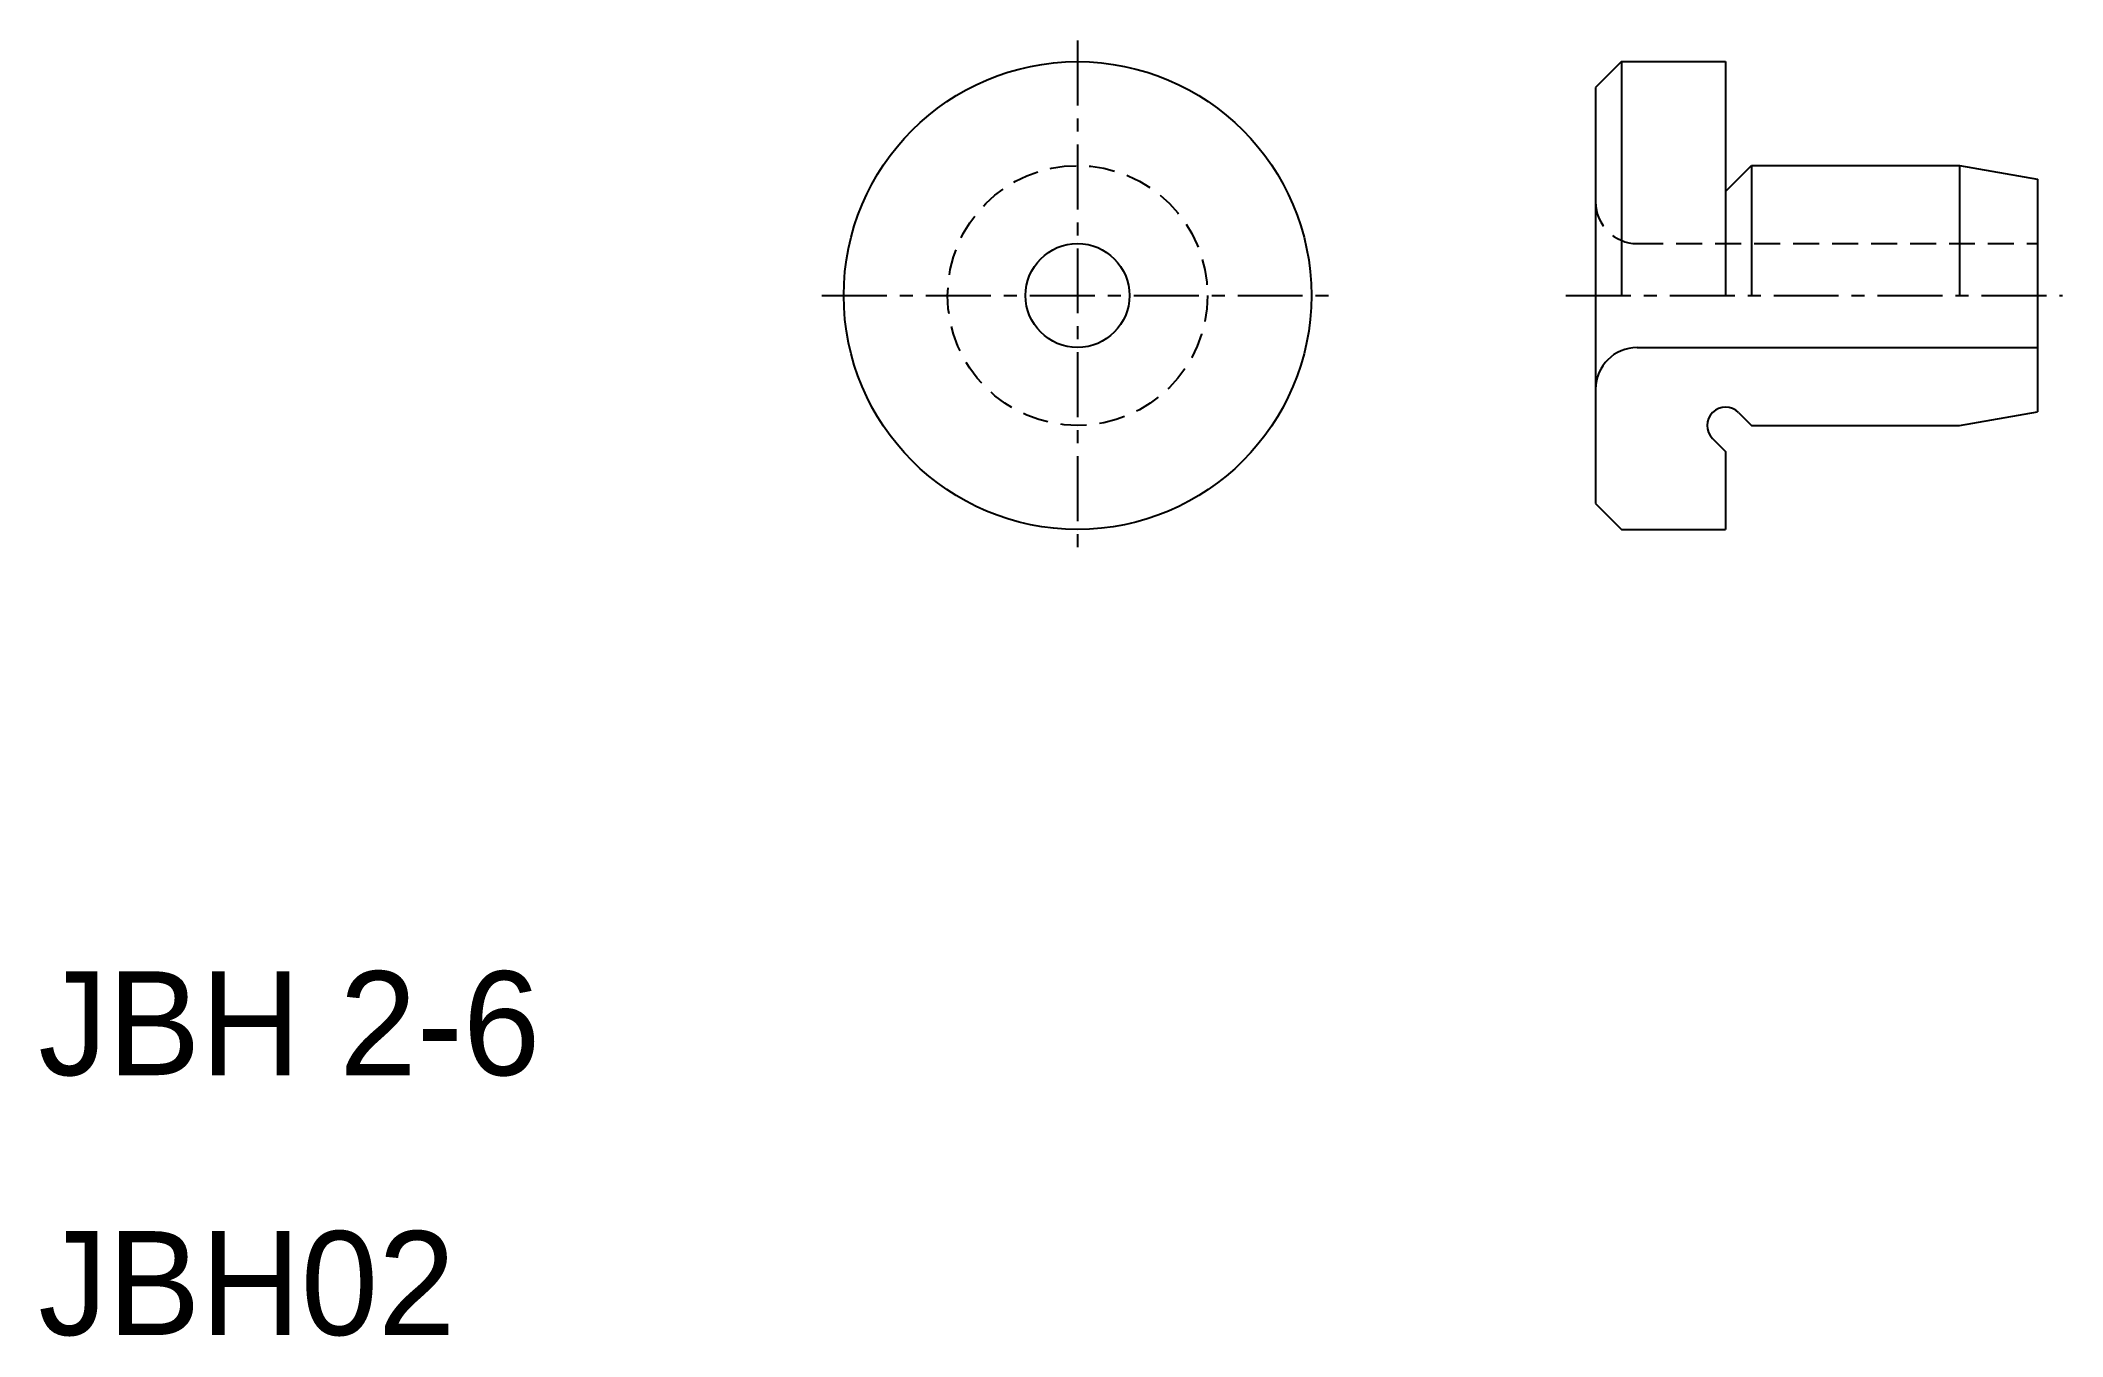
# Model space of a CAD drawing. Extents: x 10 to 49, y 10 to 34.9.
import ezdxf

# ---------------------------------------------------------------- set-up
doc = ezdxf.new("R2010")
doc.units = 0
doc.linetypes.add('CENTER', pattern=[2, 1.25, -0.25, 0.25, -0.25])
doc.linetypes.add('DASHED', pattern=[0.75, 0.5, -0.25])
doc.layers.get('0').update_dxf_attribs({"linetype": 'CONTINUOUS'})
doc.layers.add('CENTER', color=1, linetype='CENTER')

msp = doc.modelspace()

# ---------------------------------------------------------------- linework, layer by layer
at = {"color": 7, "linetype": 'CONTINUOUS'}
for p, q in [((40.471, 34.5), (39.971, 34)), ((40.471, 34.5), (40.471, 30)), ((40.471, 34.5), (42.471, 34.5)), ((42.471, 34.5), (42.471, 30)), ((39.971, 34), (39.971, 26)), ((42.471, 33.375), (42.471, 33.375)), ((42.471, 32), (42.971, 32.5)), ((42.971, 32.5), (46.971, 32.5)), ((42.971, 32.5), (42.971, 30)), ((46.971, 32.5), (48.471, 32.236)), ((46.971, 32.5), (46.971, 30)), ((42.471, 32.25), (42.471, 32.25)), ((48.471, 32.236), (48.471, 27.764)), ((40.771, 29), (48.471, 29)), ((42.721, 27.75), (42.971, 27.5)), ((46.971, 27.5), (48.471, 27.764)), ((42.221, 27.25), (42.471, 27)), ((42.971, 27.5), (46.971, 27.5)), ((42.471, 27), (42.471, 25.5)), ((39.971, 26), (40.471, 25.5)), ((40.471, 25.5), (42.471, 25.5))]:
    msp.add_line(p, q, dxfattribs=at)
at = {"color": 3, "linetype": 'DASHED'}
msp.add_line((40.771, 31), (48.471, 31), dxfattribs=at)
at = {"color": 7, "linetype": 'CONTINUOUS'}
for radius in [4.5, 1]:
    msp.add_circle((30, 30), radius, dxfattribs=at)
at = {"color": 3, "linetype": 'DASHED'}
msp.add_circle((30, 30), 2.5, dxfattribs=at)
msp.add_arc((40.771, 31.8), 0.8, 180, 270, dxfattribs=at)
at = {"color": 7, "linetype": 'CONTINUOUS'}
for centre, radius, start, end in [((40.771, 28.2), 0.8, 90, 180), ((42.471, 27.5), 0.354, 45, 225)]:
    msp.add_arc(centre, radius, start, end, dxfattribs=at)
at = {"layer": 'CENTER', "color": 1, "linetype": 'CENTER'}
for p, q in [((30, 34.908), (30, 25.097)), ((25.082, 30), (34.898, 30)), ((39.397, 30), (48.956, 30))]:
    msp.add_line(p, q, dxfattribs=at)

# ---------------------------------------------------------------- texts
at = {"color": 7, "linetype": 'CONTINUOUS'}
for s, p in [('JBH 2-6', (10, 15)), ('JBH02', (10, 10))]:
    msp.add_text(s, height=2, dxfattribs=at).set_placement(p)

doc.saveas('drawing.dxf')
